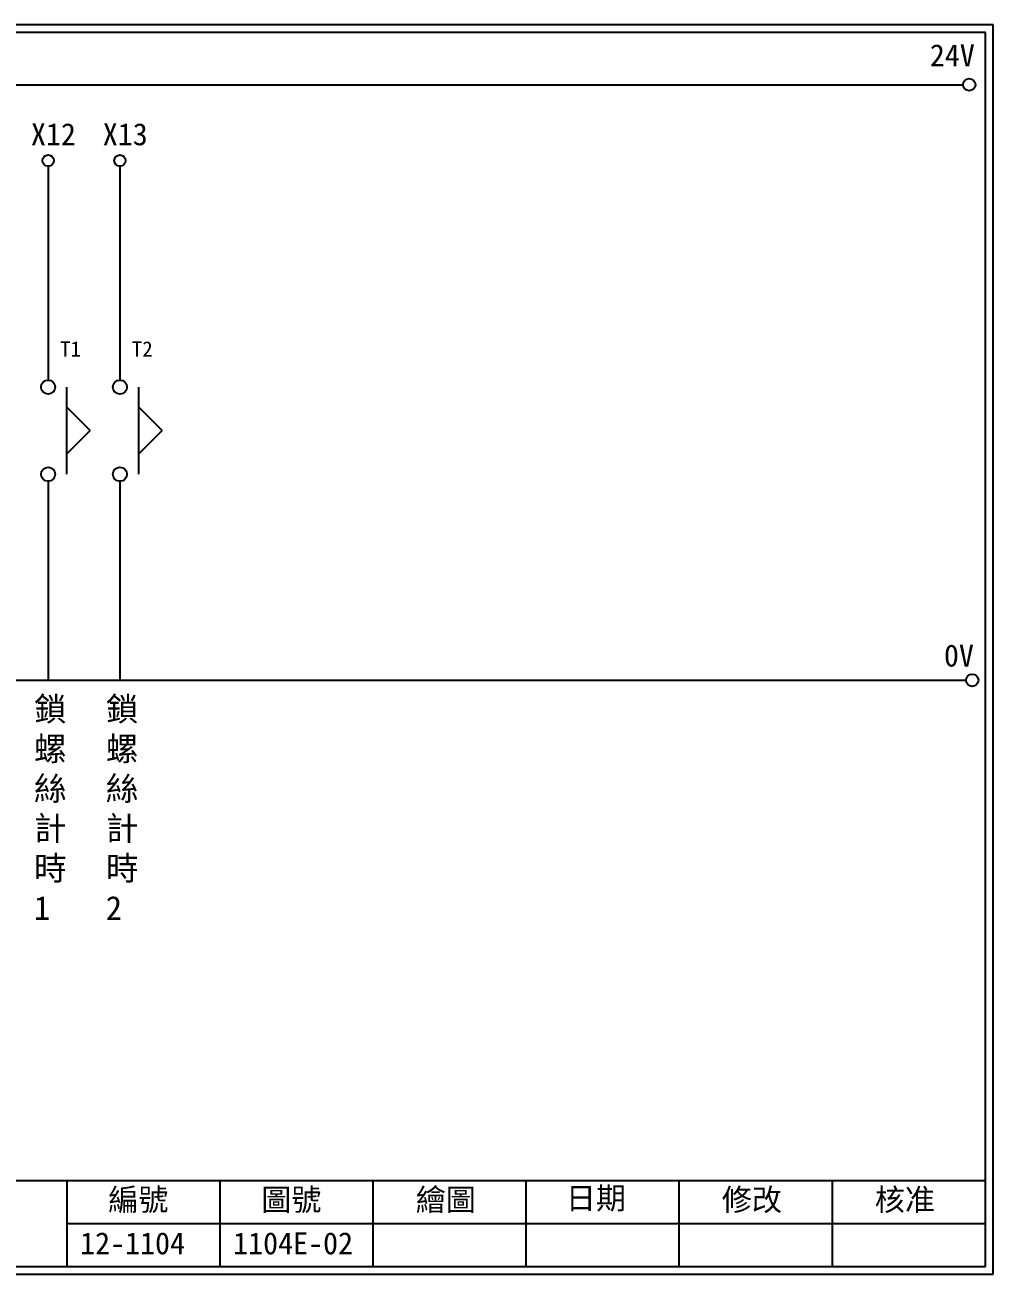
# Model space of a CAD drawing. Extents: x 325 to 612, y 3 to 207.
# Drawn here: x 454.2 to 612.3, y 3 to 207 of the extents above; entities that cross this region are included whole.
import ezdxf

# ---------------------------------------------------------------- set-up
doc = ezdxf.new("R2010")
doc.units = 0
doc.layers.get('0').update_dxf_attribs({"linetype": 'CONTINUOUS'})
doc.layers.add('圖框層', color=7, linetype='CONTINUOUS')
doc.layers.add('標尺寸層', color=3, linetype='CONTINUOUS')
doc.styles.add('CNS', font='romanc.shx', dxfattribs={"bigfont": 'chineset.shx'})
doc.styles.add('STSL', font='KAIU.TTF')

msp = doc.modelspace()

# ---------------------------------------------------------------- linework, layer by layer
for centre in [(608.44, 197.22), (608.92, 99.96)]:
    msp.add_circle(centre, 1)
at = {"layer": '圖框層', "color": 7}
for p, q in [((612.32, 206.97), (325.32, 206.97)), ((612.32, 3), (612.32, 206.97)), ((611.07, 205.72), (326.57, 205.72)), ((611.07, 4.25), (611.07, 205.72)), ((326.57, 18.25), (611.07, 18.25)), ((461.07, 4.25), (461.07, 18.25)), ((486.07, 4.25), (486.07, 18.25)), ((511.07, 4.25), (511.07, 18.25)), ((536.07, 4.25), (536.07, 18.25)), ((561.07, 4.25), (561.07, 18.25)), ((586.07, 4.25), (586.07, 18.25)), ((461.07, 11.25), (611.07, 11.25)), ((326.57, 4.25), (611.07, 4.25)), ((325.32, 3), (612.32, 3))]:
    msp.add_line(p, q, dxfattribs=at)
at = {"layer": '標尺寸層', "color": 7}
for p, q in [((329.84, 197.22), (607.44, 197.22)), ((457.96, 183.91), (457.96, 148.99)), ((469.69, 183.91), (469.69, 148.99)), ((460.97, 147.84), (460.97, 133.61)), ((472.7, 147.84), (472.7, 133.61)), ((464.84, 140.73), (460.97, 144.59)), ((476.56, 140.73), (472.7, 144.59)), ((464.84, 140.73), (460.97, 136.86)), ((476.56, 140.73), (472.7, 136.86)), ((457.96, 132.46), (457.96, 99.96)), ((469.69, 132.46), (469.69, 99.96)), ((330.05, 99.96), (607.92, 99.96))]:
    msp.add_line(p, q, dxfattribs=at)
for centre, radius in [((457.96, 184.83), 0.92), ((469.69, 184.83), 0.92), ((457.96, 147.84), 1.15), ((469.69, 147.84), 1.15), ((457.96, 133.61), 1.15), ((469.69, 133.61), 1.15)]:
    msp.add_circle(centre, radius, dxfattribs=at)

# ---------------------------------------------------------------- texts
at = {"layer": '圖框層', "color": 4, "style": 'STSL'}
for s, height, p in [('24V', 3.6, (602, 200.22)), ('X12', 3.6, (455.15, 187.33)), ('X13', 3.6, (466.88, 187.33)), ('T1', 2.5, (459.91, 152.81)), ('T2', 2.5, (471.64, 152.81)), ('0V', 3.6, (604.3, 102.2)), ('編號', 3.6, (467.78, 13.34)), ('圖號', 3.6, (492.78, 13.34)), ('繪圖', 3.6, (518.01, 13.34)), ('日期', 3.6, (542.54, 13.59)), ('修改', 3.6, (568.01, 13.34)), ('核准', 3.6, (593.01, 13.34)), ('12-1104', 3.6, (463.18, 6.22)), ('1104E-02', 3.6, (488.18, 6.22))]:
    msp.add_text(s, height=height, dxfattribs=at).set_placement(p)
at = {"layer": '標尺寸層', "color": 7, "char_height": 3.9, "width": 4.9608, "attachment_point": 1, "style": 'CNS'}
for s, insert in [('{\\fDFKai-SB|b0|i0|c136|p65;鎖螺絲計時1}', (455.65, 97.23)), ('{\\fDFKai-SB|b0|i0|c136|p65;鎖螺絲計時2}', (467.38, 97.23))]:
    msp.add_mtext(s, dxfattribs=dict(at, insert=insert))

doc.saveas('drawing.dxf')
